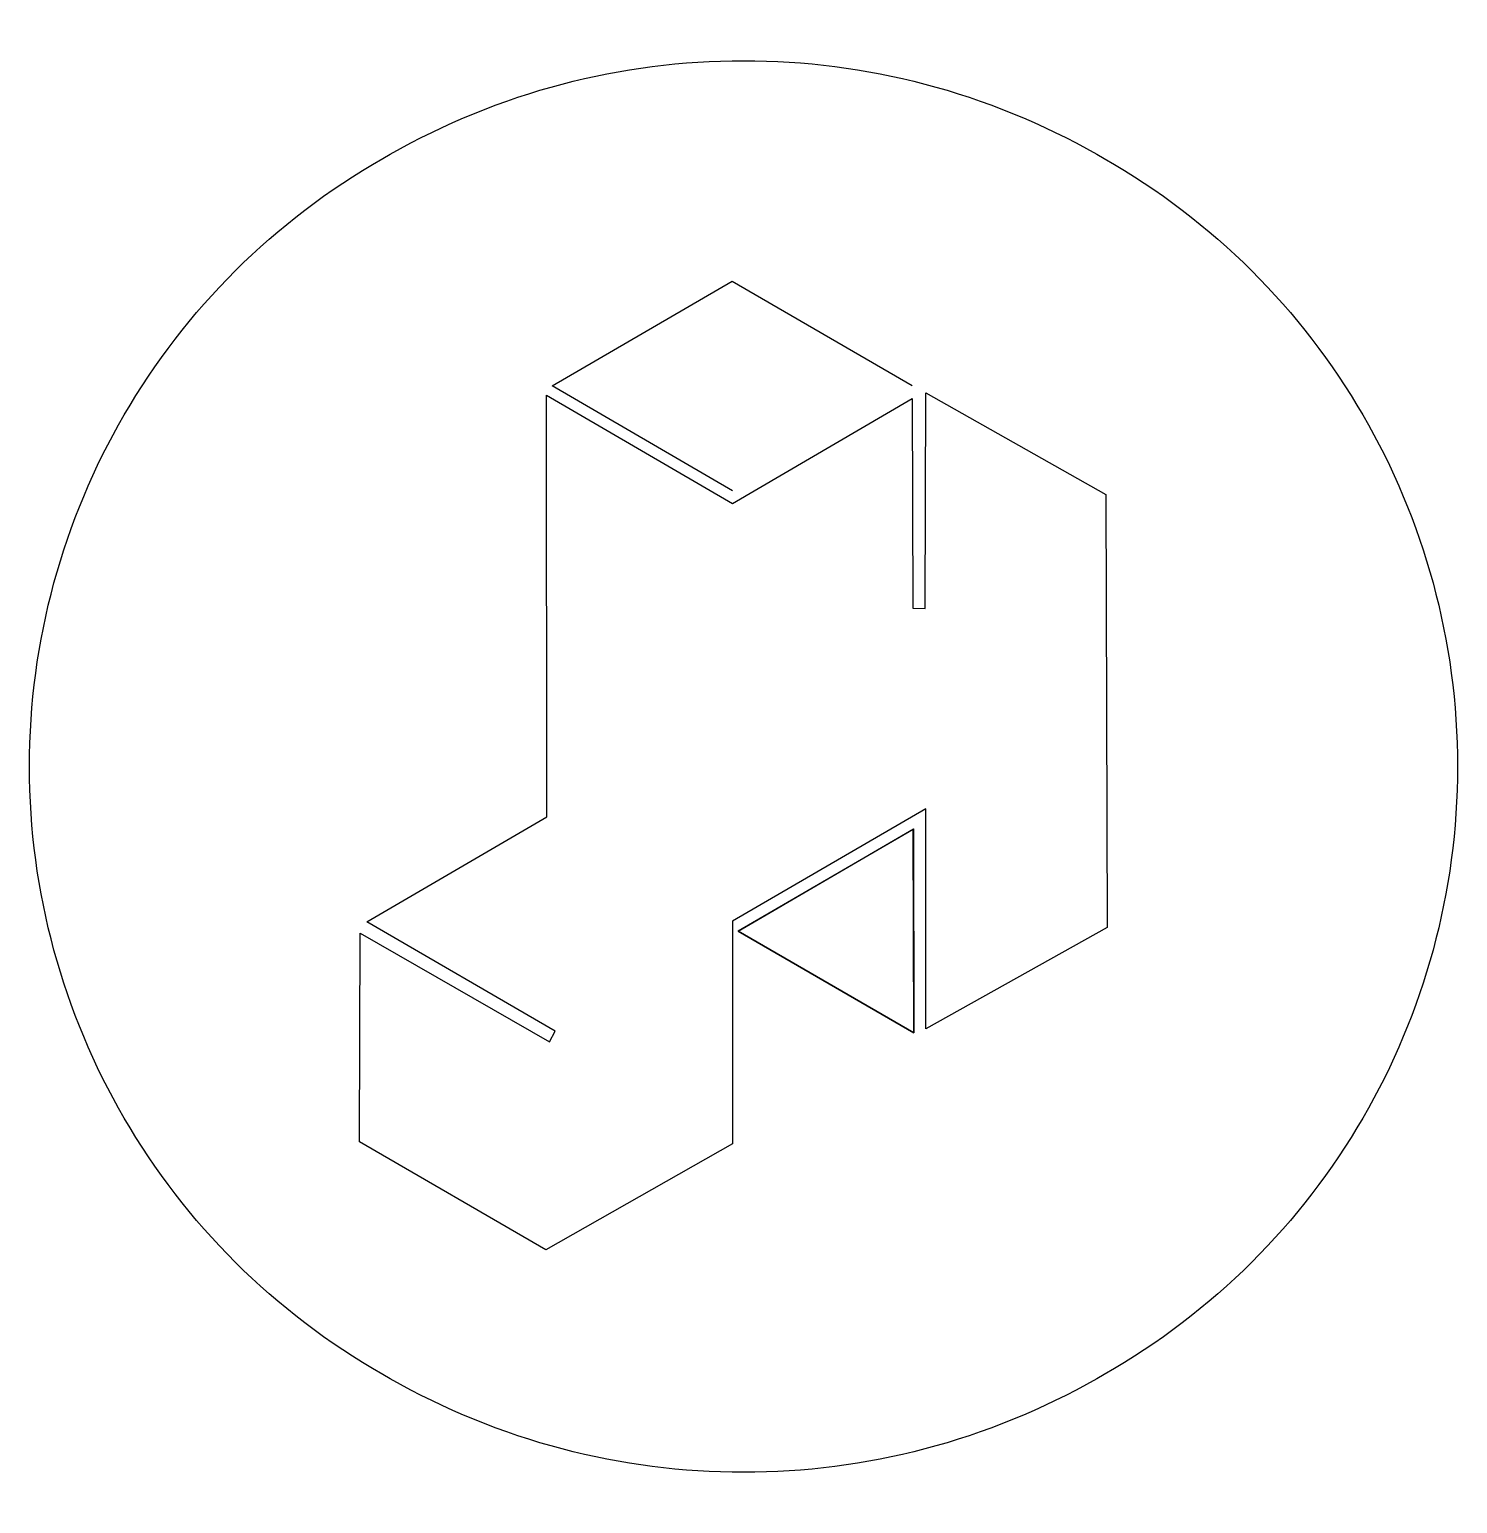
# Model space of a CAD drawing. Extents: x 27.3 to 61.1, y 48.9 to 83.9.
import ezdxf

# ---------------------------------------------------------------- set-up
doc = ezdxf.new("R2010")
doc.units = 0
doc.layers.get('0').update_dxf_attribs({"linetype": 'CONTINUOUS'})

msp = doc.modelspace()

# ---------------------------------------------------------------- linework, layer by layer
at = {"color": 7}
for points in [[(35.637523, 80.815656), (35.810031, 80.914081), (35.810031, 80.914081)], [(52.560802, 80.914081), (52.73331, 80.815656)], [(43.920833, 72.944302), (39.653104, 75.432708), (43.918981, 77.906563), (48.184858, 75.434296)], [(48.21555, 64.931396), (48.21899, 60.098252), (48.203115, 64.920813), (44.0563, 62.507283), (48.212375, 64.936688), (48.21899, 60.098252), (44.0563, 62.507283)], [(35.810031, 51.906752), (35.637523, 52.005177)], [(52.73331, 52.005177), (52.560802, 51.906752)]]:
    msp.add_lwpolyline(points, dxfattribs=at)
for points in [[(39.518696, 75.204638), (43.920833, 72.637915), (48.184858, 75.127908), (48.197558, 70.160621), (48.488071, 70.157181), (48.503417, 75.265227), (52.772204, 72.852227), (52.801044, 62.593273), (48.507385, 60.192179), (48.503417, 65.408969), (43.920833, 62.742233), (43.920833, 57.474115), (39.497794, 54.957133), (35.082427, 57.52121), (35.098567, 62.4586), (39.586958, 59.884469), (39.719779, 60.14085), (35.263137, 62.731121), (39.524252, 65.217675), (39.518696, 75.204638), (39.518696, 75.204638)], [(44.0563, 62.507283), (48.21899, 60.098252), (44.0563, 62.507283)]]:
    msp.add_lwpolyline(points, close=True, dxfattribs=at)
for points in [[(35.810031, 80.914081), (41.00195, 83.871594), (47.368883, 83.871594), (52.560802, 80.914081)], [(27.264783, 66.410417), (27.264783, 72.367775), (30.461215, 77.866875), (35.637523, 80.815656)], [(52.73331, 80.815656), (57.909619, 77.866875), (61.10605, 72.367775), (61.10605, 66.410417)], [(35.637523, 52.005177), (30.461215, 54.953958), (27.264783, 60.453058), (27.264783, 66.410417)], [(61.10605, 66.410417), (61.10605, 60.453058), (57.909619, 54.953958), (52.73331, 52.005177)], [(48.20629, 64.936688), (48.208142, 64.937746), (48.210523, 64.937746), (48.212375, 64.936688)], [(48.212375, 64.936688), (48.214227, 64.935629), (48.21555, 64.933513), (48.21555, 64.931396)], [(52.560802, 51.906752), (47.368883, 48.94924), (41.00195, 48.94924), (35.810031, 51.906752)]]:
    msp.add_open_spline(points, degree=3, dxfattribs=at)

doc.saveas('drawing.dxf')
